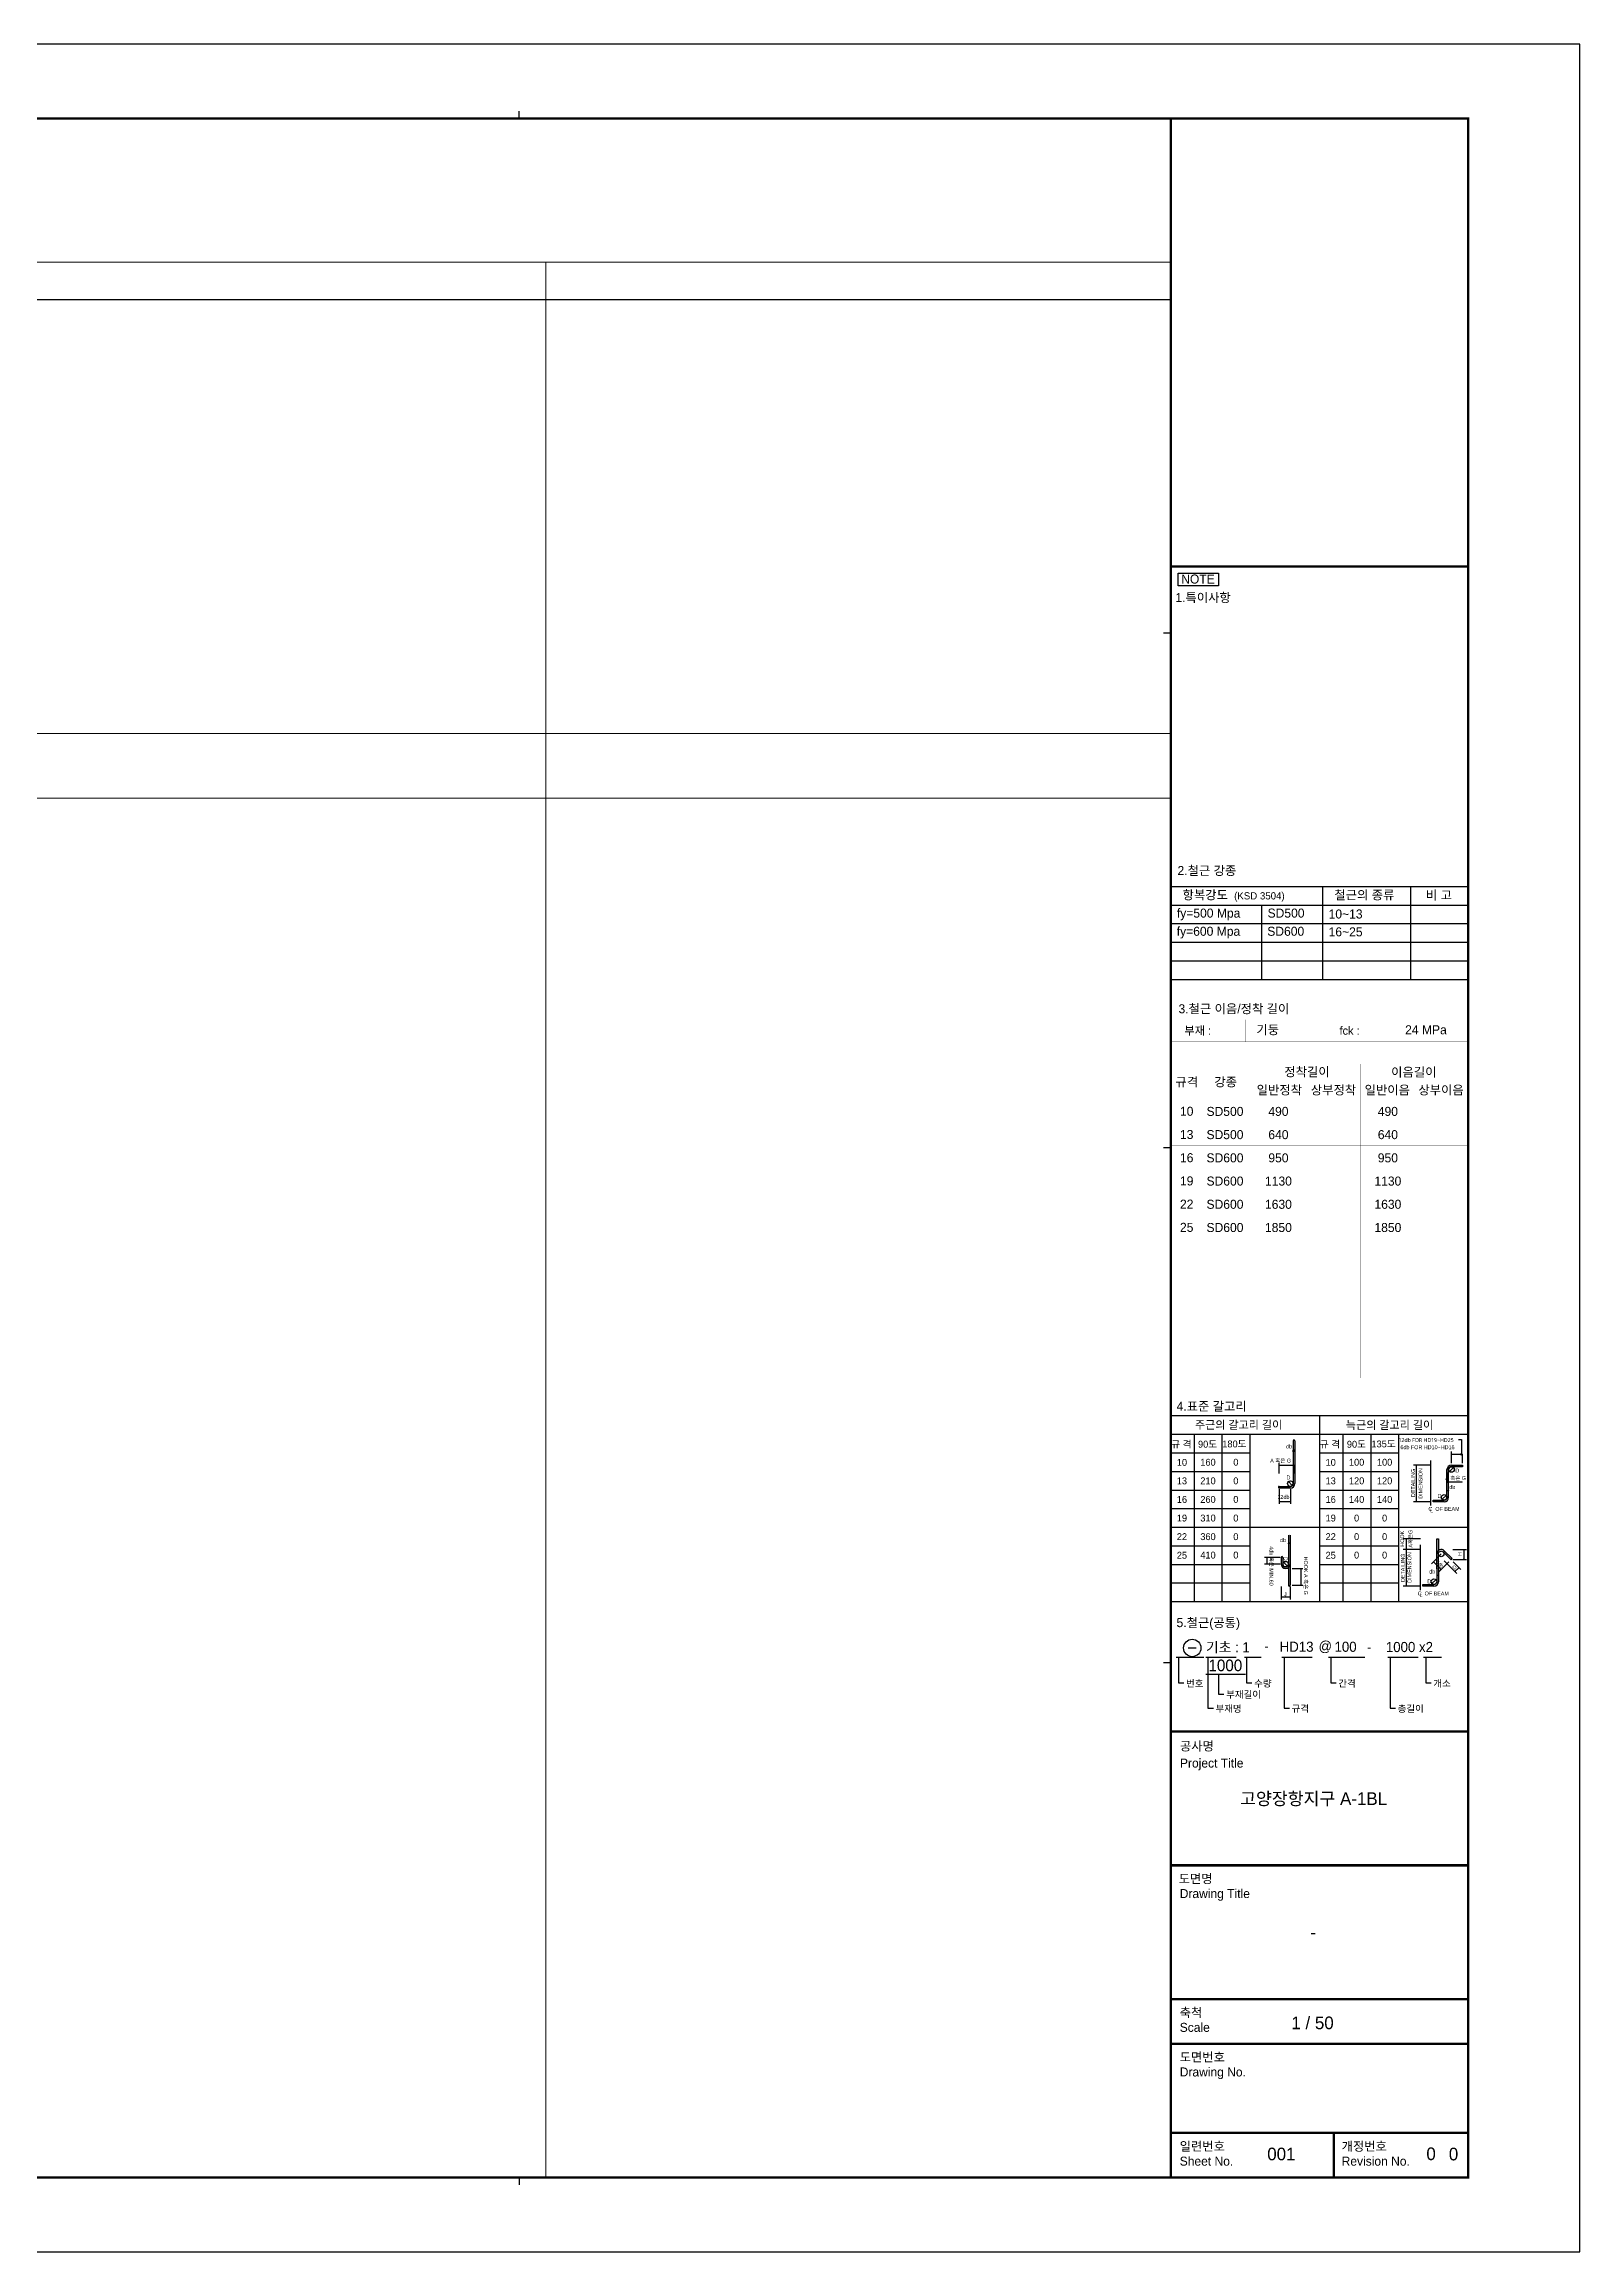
# Model space of a CAD drawing. Header units: millimetres. Extents: x 321717 to 696608, y -514806 to -16026.
# Drawn here: x 509488 to 521864, y -427003 to -409205 of the extents above; entities that cross this region are included whole.
import ezdxf
from ezdxf.enums import TextEntityAlignment as Align

# ---------------------------------------------------------------- set-up
doc = ezdxf.new("R2010")
doc.units = ezdxf.units.MM
doc.header["$LTSCALE"] = 65
doc.layers.get('Defpoints').update_dxf_attribs({"color": 145})
doc.layers.add('LEAD7', color=7, linetype='Continuous')
doc.layers.add('XTITLE', color=22, linetype='Continuous', lineweight=0)
doc.styles.add('ARIAL', font='malgun_0.ttf')
doc.styles.add('HYULL', font='Dotum.ttf')
doc.styles.add('XRebarSheet', font='HMKMRHD.TTF')
doc.dimstyles.new('NDIM', dxfattribs={"dimtxt": 3, "dimasz": 1.5, "dimexe": 2, "dimexo": 2, "dimgap": 1, "dimtad": 1, "dimdec": 0, "dimdsep": 46, "dimlunit": 6, "dimtxsty": 'ARIAL', "dimblk": 'DOT', "dimcen": 1, "dimclrd": 256, "dimclre": 7, "dimclrt": 3, "dimadec": 0, "dimazin": 0, "dimtfac": 1, "dimtdec": 0, "dimtix": 1, "dimtmove": 2, "dimatfit": 3, "dimldrblk": 'DOT', "dimfxl": 8, "dimtvp": 1, "dimtolj": 1, "dimlwd": -1, "dimlwe": -1, "dimarcsym": 0})

# ---------------------------------------------------------------- blocks, each defined once
blk = doc.blocks.new('_Dot')
at = {"color": 0, "linetype": 'ByBlock', "lineweight": -2}
blk.add_line((-0.5, 0), (-1, 0), dxfattribs=at)
at = {"color": 0, "linetype": 'ByBlock', "const_width": 0.5}
blk.add_lwpolyline([(-0.25, 0, 1), (0.25, 0, 1)], format="xyb", close=True, dxfattribs=at)
blk = doc.blocks.new('*D118')
at = {"color": 7, "transparency": 16777216}
for p, q in [((80432, 20451), (80432, 20463)), ((80477, 20451), (80477, 20463))]:
    blk.add_line(p, q, dxfattribs=at)
at = {"transparency": 16777216}
blk.add_line((80433, 20461), (80475, 20461), dxfattribs=at)
at = {"layer": 'Defpoints', "color": 0, "transparency": 16777216}
for p in [(80432, 20449), (80477, 20461), (80477, 20449)]:
    blk.add_point(p, dxfattribs=at)
at = {"transparency": 16777216, "xscale": 1.5, "yscale": 1.5, "zscale": 1.5, "rotation": 180}
blk.add_blockref('_Dot', (80432, 20461), dxfattribs=at)
at = {"transparency": 16777216, "xscale": 1.5, "yscale": 1.5, "zscale": 1.5}
blk.add_blockref('_Dot', (80477, 20461), dxfattribs=at)
blk = doc.blocks.new('*D119')
at = {"color": 7, "transparency": 16777216}
for p, q in [((76172, 19024), (76172, 19045)), ((76217, 19024), (76217, 19045))]:
    blk.add_line(p, q, dxfattribs=at)
at = {"transparency": 16777216}
blk.add_line((76215, 19043), (76174, 19043), dxfattribs=at)
at = {"layer": 'Defpoints', "color": 0, "transparency": 16777216}
for p in [(76172, 19043), (76172, 19022), (76217, 19022)]:
    blk.add_point(p, dxfattribs=at)
at = {"transparency": 16777216, "xscale": 1.5, "yscale": 1.5, "zscale": 1.5, "rotation": 180}
blk.add_blockref('_Dot', (76172, 19043), dxfattribs=at)
at = {"transparency": 16777216, "xscale": 1.5, "yscale": 1.5, "zscale": 1.5}
blk.add_blockref('_Dot', (76217, 19043), dxfattribs=at)
blk = doc.blocks.new('*D120')
at = {"transparency": 16777216}
blk.add_line((80158, 18181), (80199, 18181), dxfattribs=at)
at = {"layer": 'Defpoints', "color": 0, "transparency": 16777216}
for p in [(80156, 18181), (80201, 18181), (80201, 18181)]:
    blk.add_point(p, dxfattribs=at)
at = {"transparency": 16777216, "xscale": 1.5, "yscale": 1.5, "zscale": 1.5, "rotation": 180}
blk.add_blockref('_Dot', (80156, 18181), dxfattribs=at)
at = {"transparency": 16777216, "xscale": 1.5, "yscale": 1.5, "zscale": 1.5}
blk.add_blockref('_Dot', (80201, 18181), dxfattribs=at)
blk = doc.blocks.new('dhs_sheet2e')
h = blk.add_hatch(color=256)
edge = h.paths.add_edge_path()
edge.add_line((76299, 21797), (76299, 20646.2))
edge.add_arc((76224.2, 20646.2), 74.7, -90, 0, ccw=False)
edge.add_line((76224.2, 20571.5), (75925.3, 20571.5))
edge.add_arc((75925.3, 20549.1), 22.4, 90, 270)
edge.add_line((75925.3, 20526.7), (76224.2, 20526.7))
edge.add_arc((76224.2, 20646.2), 119.6, 270, 360)
edge.add_line((76343.8, 20646.2), (76343.8, 21797))
edge.add_arc((76321.4, 21797), 22.4, 0, 180)
blk.add_hatch(color=256).paths.add_polyline_path([(80850.3, 21144.3), (80551.4, 21144.3, 0.4142136), (80431.9, 21024.7), (80431.9, 20621.2), (80431.9, 20277.5, -0.4142136), (80357.1, 20202.7), (80058.2, 20202.7), (80058.2, 20157.9), (80357.1, 20157.9, 0.4142136), (80476.7, 20277.5), (80476.7, 20621.2), (80476.7, 21024.7, -0.4142136), (80551.4, 21099.4), (80850.3, 21099.4)])
h = blk.add_hatch(color=256)
h.paths.add_polyline_path([(76216.8, 18481.2, -0.2277351), (76172, 18387.9), (76172, 17913.3, 1), (76216.8, 17913.3)])
h.paths.add_polyline_path([(76216.8, 19258.4, 1), (76172, 19258.4), (76172, 18481.2, -0.1833618), (76153.2, 18431.7, -0.6790836), (76150.1, 18423.9, -0.2067221), (76146.9, 18425.3, -0.6466922), (76022.6, 18481.2), (76022.6, 18660.6, 1), (75977.7, 18660.6), (75977.7, 18481.2, 1), (76216.8, 18481.2)])
h.paths.add_polyline_path([(76153.2, 18431.7, -0.0300135), (76146.9, 18425.3, 0.2067221), (76150.1, 18423.9, 0.6790836)], flags=17)
h = blk.add_hatch(color=256)
h.paths.add_polyline_path([(80200.9, 19160.1), (80156.1, 19160.1), (80156.1, 18756.6, -0.2277351), (80200.9, 18850)])
h.paths.add_polyline_path([(80156.1, 18756.6), (80156.1, 18353.1), (80156.1, 18009.4, -0.4142136), (80081.4, 17934.7), (79782.5, 17934.7), (79782.5, 17889.8), (80081.4, 17889.8, 0.4142136), (80200.9, 18009.4), (80200.9, 18353.1), (80200.9, 18756.6, -0.6681786), (80328.5, 18809.5), (80539.9, 18598.1), (80571.6, 18629.8), (80360.2, 18841.2, 0.6681786)])
at = {"color": 7}
for p, q in [((55508.9, 57331.7), (55508.9, 57531.5)), ((73013.1, 43498.2), (72813.3, 43498.2)), ((73013.1, 36694), (81003.6, 36694)), ((73013.1, 36194.6), (81003.6, 36194.6)), ((75452.6, 36194.6), (75452.6, 34197)), ((77085.8, 36694), (77085.8, 34197)), ((79453.7, 36694), (79453.7, 34197)), ((73013.1, 35695.2), (81003.6, 35695.2)), ((73013.1, 35195.8), (81003.6, 35195.8)), ((73013.1, 34696.4), (81003.6, 34696.4)), ((73013.1, 34197), (81003.6, 34197)), ((73013.1, 29664.7), (72813.3, 29664.7)), ((80551.4, 21191.6), (80551.4, 21507.4)), ((80850.3, 21191.6), (80850.3, 21435)), ((76343.8, 20916), (76343.8, 21141.7)), ((79996, 21144.3), (79533, 21144.3)), ((80431.9, 20947.5), (80431.9, 20685.3)), ((79996, 20157.9), (79533, 20157.9)), ((79720.2, 19160.1), (79257.5, 19160.1)), ((75953.1, 18660.6), (75532.2, 18660.6)), ((75953.1, 18481.2), (75532.2, 18481.2)), ((79720.2, 18876.2), (79257.5, 18876.2)), ((79720.2, 18876.2), (79257.5, 18876.2)), ((80273.9, 18754.9), (80011.4, 18492.3)), ((80485.3, 18543.5), (80222.7, 18281)), ((80488.8, 18437.8), (80698.5, 18228.1)), ((80591.1, 18876.2), (80958.3, 18876.2)), ((80591.1, 18607.2), (80958.3, 18607.2)), ((80594.5, 18543.5), (80804.2, 18333.8)), ((75977.7, 17876.9), (75977.7, 17530.5)), ((76216.8, 17876.9), (76216.8, 17530.5)), ((76270.6, 18361.7), (76562.3, 18361.7)), ((76270.6, 17913.3), (76562.3, 17913.3)), ((79720.2, 17885.5), (79257.5, 17885.5)), ((73477.6, 16230.5), (73697, 16230.5)), ((73013.1, 15831.2), (72813.3, 15831.2)), ((55508.9, 1997.6), (55508.9, 1797.9))]:
    blk.add_line(p, q, dxfattribs=at)
at = {"color": 7, "ltscale": 2}
for p, q in [((73013.1, 22471.6), (81003.6, 22471.6)), ((73013.1, 21972.2), (81003.6, 21972.2)), ((73637.3, 21972.2), (73637.3, 17477.6)), ((74386.4, 21972.2), (74386.4, 17477.6)), ((75135.6, 21972.2), (75135.6, 17477.6)), ((77008.3, 22471.6), (77008.3, 17477.6)), ((77632.6, 21972.2), (77632.6, 17477.6)), ((78381.7, 21972.2), (78381.7, 17477.6)), ((79130.8, 21972.2), (79130.8, 17477.6)), ((73013.1, 21472.8), (75135.6, 21472.8)), ((77008.3, 21472.8), (79130.8, 21472.8)), ((75135.6, 19475.2), (77008.3, 19475.2)), ((79130.8, 19475.2), (81003.6, 19475.2)), ((73013.1, 17477.6), (81003.6, 17477.6))]:
    blk.add_line(p, q, dxfattribs=at)
for p, q in [((76299, 21797), (76299, 20646.2)), ((76343.8, 21797), (76343.8, 20646.2)), ((80553.3, 21432.5), (80848.4, 21432.5)), ((80742.8, 21835.3), (80817.5, 21835.3)), ((80817.5, 21835.3), (80817.5, 21432.5)), ((79607.9, 21142.4), (79607.9, 20159.8)), ((80431.9, 20277.5), (80431.9, 21024.7)), ((80476.7, 20277.5), (80476.7, 21024.7)), ((80498.6, 20971.9), (80604.3, 21077.5)), ((80551.4, 21144.3), (80850.3, 21144.3)), ((80850.3, 21099.4), (80551.4, 21099.4)), ((80850.3, 21144.3), (80850.3, 21099.4)), ((75925.3, 20571.5), (76224.2, 20571.5)), ((76224.2, 20526.7), (75925.3, 20526.7)), ((76277.1, 20593.4), (76171.4, 20699.1)), ((80058.2, 20202.7), (80357.1, 20202.7)), ((80058.2, 20157.9), (80058.2, 20202.7)), ((80304.3, 20224.6), (80410, 20330.3)), ((80835.3, 20687.8), (80431.9, 20687.8)), ((80357.1, 20157.9), (80058.2, 20157.9)), ((76172, 19258.4), (76172, 18481.2)), ((76216.8, 19258.4), (76216.8, 18481.2)), ((79332.2, 19158.3), (79332.2, 18878.1)), ((75592.1, 18659.1), (75592.1, 18482.7)), ((75977.7, 18660.6), (75977.7, 18481.2)), ((76022.6, 18660.6), (76022.6, 18481.2)), ((76150.1, 18428.4), (76044.4, 18534.1)), ((79332.2, 18874.3), (79332.2, 17887.4)), ((80065.6, 18544), (80274.3, 18335.3)), ((80156.1, 18353.1), (80156.1, 18756.6)), ((80200.9, 18353.1), (80200.9, 18756.6)), ((80328.5, 18809.5), (80539.9, 18598.1)), ((80357.7, 18568.9), (80698.5, 18228.1)), ((80360.2, 18841.2), (80571.6, 18629.8)), ((80539.9, 18598.1), (80571.6, 18629.8)), ((80883.4, 18874.3), (80883.4, 18609.1)), ((76502.4, 18360.2), (76502.4, 17914.8)), ((79782.5, 17889.8), (79782.5, 17934.7)), ((79782.5, 17934.7), (80081.4, 17934.7)), ((80081.4, 17889.8), (79782.5, 17889.8)), ((80028.6, 17956.6), (80134.2, 18062.2)), ((80156.1, 18353.1), (80156.1, 18009.4)), ((80200.9, 18353.1), (80200.9, 18009.4)), ((80749.9, 18385.4), (80646.9, 18282.4)), ((76215.3, 17590.4), (75979.2, 17590.4))]:
    blk.add_line(p, q)
at = {"color": 1}
for p, q in [((76299, 21501), (76299, 21548.4)), ((76342.3, 21546.4), (76300.5, 21546.4)), ((76343.8, 21501), (76343.8, 21548.4)), ((75925.3, 20916), (75925.3, 21199.6)), ((75926.8, 21139.7), (76342.3, 21139.7)), ((75925.3, 20500.1), (75925.3, 20098.9)), ((76224.2, 20500.1), (76224.2, 20098.9)), ((76222.7, 20158.9), (75926.8, 20158.9))]:
    blk.add_line(p, q, dxfattribs=at)
at = {"linetype": 'Continuous'}
for p, q in [((79998.5, 20053.3), (79998.5, 21263.8)), ((79722.7, 17785.2), (79722.7, 18995.8))]:
    blk.add_line(p, q, dxfattribs=at)
at = {"color": 4}
for p, q in [((80156.1, 19160.1), (80200.9, 19160.1)), ((80156.1, 18756.6), (80156.1, 19160.1)), ((80200.9, 19160.1), (80200.9, 18850)), ((76216.8, 18481.2), (76216.8, 17913.3)), ((76172, 18387.9), (76172, 17913.3))]:
    blk.add_line(p, q, dxfattribs=at)
at = {"color": 1, "ltscale": 2}
for p, q in [((73160.8, 15979.6), (73897.2, 15979.6)), ((73217.3, 15979.6), (73217.3, 15288.3)), ((73955, 15979.6), (74769.1, 15979.6)), ((73955, 15525.5), (75020.4, 15525.5)), ((74011.5, 15979.6), (74011.5, 14611.4)), ((74296, 15525.5), (74296, 14991.1)), ((74992, 15979.6), (75438.1, 15979.6)), ((75048.5, 15979.6), (75048.5, 15288.3)), ((75998.4, 15979.6), (76812.5, 15979.6)), ((76054.9, 15979.6), (76054.9, 14611.4)), ((77253.2, 15979.6), (78222.3, 15979.6)), ((77309.7, 15979.6), (77309.7, 15288.3)), ((78846.9, 15979.6), (79661, 15979.6)), ((78903.4, 15979.6), (78903.4, 14611.4)), ((79804.8, 15979.6), (80281.2, 15979.6)), ((79861.3, 15979.6), (79861.3, 15288.3)), ((73217.3, 15288.3), (73361.3, 15288.3)), ((74296, 14991.1), (74440, 14991.1)), ((75048.5, 15288.3), (75192.5, 15288.3)), ((77309.7, 15288.3), (77453.7, 15288.3)), ((79861.3, 15288.3), (80005.3, 15288.3)), ((74011.5, 14611.4), (74155.5, 14611.4)), ((76054.9, 14611.4), (76198.9, 14611.4)), ((78903.4, 14611.4), (79047.4, 14611.4))]:
    blk.add_line(p, q, dxfattribs=at)
at = {"color": 30}
for p, q in [((73013.1, 6791.9), (81003.6, 6791.9)), ((73013.1, 5593.3), (81003.6, 5593.3)), ((73013.1, 3196.2), (81003.6, 3196.2))]:
    blk.add_line(p, q, dxfattribs=at)
at = {"color": 7}
for points in [[(84000, 0), (84000, 59329.4), (0, 59329.4), (0, 0)], [(73208.2, 45108.5), (74292.8, 45108.5), (74292.8, 44775), (73208.2, 44775)]]:
    blk.add_lwpolyline(points, close=True, dxfattribs=at)
at = {"color": 30, "const_width": 64.9}
blk.add_lwpolyline([(81003.6, 57331.7), (2996.4, 57331.7), (2996.4, 1997.6), (81003.6, 1997.6)], close=True, dxfattribs=at)
at = {"color": 30}
for points, const_width in [([(73013.1, 1997.6), (73013.1, 57331.7)], 64.9), ([(73013.1, 45291.6), (81003.6, 45291.6)], 64.9), ([(73013.1, 37482.7), (81003.6, 37482.7)], 1.25), ([(73013.1, 13983.4), (81003.6, 13983.4)], 64.9), ([(73013.1, 10387.6), (81003.6, 10387.6)], 64.9), ([(73013.1, 6791.9), (81003.6, 6791.9)], 64.9), ([(73013.1, 5593.3), (81003.6, 5593.3)], 64.9), ([(73013.1, 3196.2), (81003.6, 3196.2)], 64.9), ([(77390.2, 1997.6), (77390.2, 3196.2)], 64.9)]:
    blk.add_lwpolyline(points, dxfattribs=dict(at, const_width=const_width))
at = {"ltscale": 2, "const_width": 1.25}
for points in [[(73013.1, 36694), (73013.1, 34197)], [(81003.6, 36694), (81003.6, 34197)], [(73013.1, 33114.4), (73013.1, 32518)], [(81003.6, 32518), (81003.6, 33114.4)], [(73013.1, 31595.4), (73013.1, 23480)], [(81003.6, 23480), (81003.6, 31595.4)]]:
    blk.add_lwpolyline(points, dxfattribs=at)
at = {"color": 7, "const_width": 1.25}
for points in [[(73013.1, 33114.4), (81003.6, 33114.4)], [(75010.7, 32518), (75010.7, 33114.4)], [(77008.3, 33114.4), (77008.3, 32518)], [(79005.9, 32518), (79005.9, 33114.4)], [(73013.1, 32518), (81003.6, 32518)], [(73013.1, 31920), (81003.6, 31920)], [(73839.2, 31920), (73839.2, 23480)], [(75231.7, 31920), (75231.7, 23480)], [(75231.7, 31445.6), (81003.6, 31445.6)], [(76674.7, 31445.6), (76674.7, 23480)], [(78117.6, 31920), (78117.6, 23480)], [(79560.6, 31445.6), (79560.6, 23480)], [(73013.1, 30971.1), (81003.6, 30971.1)], [(73013.1, 30346.9), (81003.6, 30346.9)], [(73013.1, 29722.6), (81003.6, 29722.6)], [(73013.1, 29098.3), (81003.6, 29098.3)], [(73013.1, 28474.1), (81003.6, 28474.1)], [(73013.1, 27849.8), (81003.6, 27849.8)], [(73013.1, 27225.6), (81003.6, 27225.6)], [(73013.1, 26601.3), (81003.6, 26601.3)], [(73013.1, 25977.1), (81003.6, 25977.1)], [(73013.1, 25352.8), (81003.6, 25352.8)], [(73013.1, 24728.5), (81003.6, 24728.5)], [(73013.1, 24104.3), (81003.6, 24104.3)], [(73013.1, 23480), (81003.6, 23480)]]:
    blk.add_lwpolyline(points, dxfattribs=at)
at = {"color": 7, "ltscale": 2, "const_width": 1.25}
blk.add_lwpolyline([(77008.3, 32518), (77008.3, 33114.4)], dxfattribs=at)
at = {"color": 1, "ltscale": 2, "const_width": 1.87}
for points in [[(79725.1, 2916.8), (79725.1, 2355), (80286.9, 2355), (80286.9, 2916.8), (79725.1, 2916.8)], [(80321.3, 2916.8), (80321.3, 2355), (80883.1, 2355), (80883.1, 2916.8), (80321.3, 2916.8)]]:
    blk.add_lwpolyline(points, dxfattribs=at)
for centre, radius in [((80817.5, 21432.5), 22.4), ((80817.5, 21432.5), 11.2), ((80551.4, 21024.7), 74.7), ((80498.6, 20971.9), 4.48), ((80604.3, 21077.5), 4.48), ((76171.4, 20699.1), 4.48), ((76277.1, 20593.4), 4.48), ((80357.1, 20277.5), 74.7), ((80304.3, 20224.6), 4.48), ((80410, 20330.3), 4.48), ((76044.4, 18534.1), 4.48), ((76150.1, 18428.4), 4.48), ((80275.7, 18756.6), 74.7), ((80081.4, 18009.4), 74.7), ((80028.6, 17956.6), 4.48), ((80134.2, 18062.2), 4.48)]:
    blk.add_circle(centre, radius)
at = {"color": 4}
for centre in [(76224.2, 20646.2), (76097.3, 18481.2)]:
    blk.add_circle(centre, 74.7, dxfattribs=at)
at = {"color": 7, "linetype": 'Continuous'}
blk.add_circle((73588.4, 16228.7), 234.1, dxfattribs=at).dxf.unprotected_set("ltscale", 0)
for centre, radius, start, end in [((76321.4, 21797), 22.4, 0, 180), ((80551.4, 21024.7), 119.6, 90, 180), ((80551.4, 21024.7), 74.7, 90, 180), ((75925.3, 20549.1), 22.4, 90, 270), ((76224.2, 20646.2), 119.6, 270, 0), ((76224.2, 20646.2), 74.7, 270, 0), ((80357.1, 20277.5), 74.7, 270, 0), ((80357.1, 20277.5), 119.6, 270, 0), ((76000.1, 18660.6), 22.4, 0, 180), ((76097.3, 18481.2), 119.6, 180, 0), ((76097.3, 18481.2), 74.7, 180, 0), ((80275.7, 18756.6), 119.6, 45, 180), ((80081.4, 18009.4), 119.6, 270, 0), ((80081.4, 18009.4), 74.7, 270, 0)]:
    blk.add_arc(centre, radius, start, end)
at = {"color": 4}
blk.add_arc((76194.4, 17913.3), 22.4, 180, 0, dxfattribs=at)
at = {"color": 1, "rotation": 180}
for p, xscale, yscale, zscale in [((76299, 21546.4), 1.5, 1.5, 1.5), ((75925.3, 21139.7), 11.98573127229489, 11.98573127229489, 11.98573127229489), ((75925.3, 20158.9), 11.98573127229489, 11.98573127229489, 11.98573127229489)]:
    blk.add_blockref('_Dot', p, dxfattribs=dict(at, xscale=xscale, yscale=yscale, zscale=zscale))
at = {"color": 1}
for p, xscale, yscale, zscale in [((76343.8, 21546.4), 1.5, 1.5, 1.5), ((76343.8, 21139.7), 1.498216409036861, 1.498216409036861, 1.498216409036861), ((76224.2, 20158.9), 11.98573127229489, 11.98573127229489, 11.98573127229489)]:
    blk.add_blockref('_Dot', p, dxfattribs=dict(at, xscale=xscale, yscale=yscale, zscale=zscale))
for p, xscale, yscale, zscale, rotation in [((80551.4, 21432.5), 14.98216409036861, 14.98216409036861, 14.98216409036861, 180), ((79607.9, 21144.3), 14.98216409036861, 14.98216409036861, 14.98216409036861, 90), ((79607.9, 20157.9), 14.98216409036861, 14.98216409036861, 14.98216409036861, 270), ((80431.9, 20687.8), 14.98216409036861, 14.98216409036861, 14.98216409036861, 180), ((79332.2, 19160.1), 14.98216409036861, 14.98216409036861, 14.98216409036861, 90), ((75592.1, 18660.6), 11.98573127229489, 11.98573127229489, 11.98573127229489, 90), ((75592.1, 18481.2), 11.98573127229489, 11.98573127229489, 11.98573127229489, 270), ((79332.2, 18876.2), 14.98216409036861, 14.98216409036861, 14.98216409036861, 90), ((79332.2, 18876.2), 1.872770511296076, 1.872770511296076, 1.872770511296076, 270), ((80064, 18545), 14.98216409036862, 14.98216409036862, 14.98216409036862, 135.0000000000825), ((80751.2, 18386.8), 14.98216409036861, 14.98216409036861, 14.98216409036861, 45.00000000025246), ((80883.4, 18876.2), 14.98216409036861, 14.98216409036861, 14.98216409036861, 90), ((80883.4, 18607.2), 14.98216409036861, 14.98216409036861, 14.98216409036861, 270), ((76502.4, 18361.7), 11.98573127229489, 11.98573127229489, 11.98573127229489, 90), ((76502.4, 17913.3), 11.98573127229489, 11.98573127229489, 11.98573127229489, 270), ((79332.2, 17885.5), 14.98216409036861, 14.98216409036861, 14.98216409036861, 270), ((80275.7, 18333.9), 14.98216409036862, 14.98216409036862, 14.98216409036862, 315.0000000000825), ((80645.5, 18281.1), 14.98216409036861, 14.98216409036861, 14.98216409036861, 225.0000000002524), ((75977.7, 17590.4), 11.98573127229489, 11.98573127229489, 11.98573127229489, 180)]:
    blk.add_blockref('_Dot', p, dxfattribs=dict(xscale=xscale, yscale=yscale, zscale=zscale, rotation=rotation))
for p, xscale, yscale, zscale in [((80850.3, 21432.5), 1.872770511296076, 1.872770511296076, 1.872770511296076), ((80850.3, 20687.8), 14.98216409036861, 14.98216409036861, 14.98216409036861), ((76216.8, 17590.4), 11.98573127229489, 11.98573127229489, 11.98573127229489)]:
    blk.add_blockref('_Dot', p, dxfattribs=dict(xscale=xscale, yscale=yscale, zscale=zscale))
at = {"color": 7, "style": 'XRebarSheet'}
for s, height, p in [('1.특이사항', 242.71, (73135.9, 44335.3)), ('NOTE', 242.71, (73292, 44833.7)), ('2.철근 강종', 242.71, (73193, 37000.1)), ('3.철근 이음/정착 길이', 242.711, (73219.2, 33284.8)), ('4.표준 갈고리', 242.71, (73168.2, 22602.8)), ('5.철근(공통)', 242.71, (73167, 16788))]:
    blk.add_text(s, height=height, dxfattribs=at).set_placement(p)
at = {"color": 3}
for s, height, style, p in [('항복강도', 242.71, 'XRebarSheet', (73329, 36346.4)), ('(KSD 3504)', 194.17, 'XRebarSheet', (74714.3, 36344.3)), ('철근의 종류', 242.71, 'XRebarSheet', (77406.6, 36345.3)), ('비 고', 242.71, 'XRebarSheet', (79864.2, 36338.4)), ('부재 :', 220, 'XRebarSheet', (73378.9, 32707.9)), ('fck :', 220, 'XRebarSheet', (77546.2, 32707.9)), ('규격', 242.71, 'XRebarSheet', (73138.4, 31320.7)), ('강종', 242.71, 'XRebarSheet', (74182, 31320.7)), ('주근의 갈고리 길이', 217.47, 'XRebarSheet', (73661.6, 22115.7)), ('늑근의 갈고리 길이', 217.47, 'XRebarSheet', (77716.4, 22111.4)), ('규 격', 184.85, 'XRebarSheet', (73024.7, 21609.3)), ('90도', 184.85, 'XRebarSheet', (73743.9, 21612.7)), ('180도', 184.85, 'XRebarSheet', (74396.5, 21618.3)), ('규 격', 184.85, 'XRebarSheet', (77015.8, 21609.3)), ('90도', 184.85, 'XRebarSheet', (77741.9, 21610.8)), ('135도', 184.85, 'XRebarSheet', (78402.8, 21618.5)), ('기초 : 1', 271.84, 'HYULL', (73958.2, 16112.5)), ('-', 271.8, 'HYULL', (75524.6, 16143.6)), ('HD13', 271.84, 'HYULL', (75937.6, 16126.4)), ('@', 271.8, 'HYULL', (76981.9, 16143.6)), ('100', 271.84, 'HYULL', (77410.5, 16124.9)), ('-', 271.8, 'HYULL', (78283.3, 16120.3)), ('1000 x2', 271.84, 'HYULL', (78789.8, 16118.6)), ('번호', 181.22, 'XRebarSheet', (73421.4, 15184.8)), ('부재길이', 181.22, 'XRebarSheet', (74500.1, 14887.6)), ('수량', 181.22, 'XRebarSheet', (75252.6, 15184.8)), ('간격', 181.22, 'XRebarSheet', (77513.8, 15184.8)), ('개소', 181.22, 'XRebarSheet', (80065.4, 15184.8)), ('부재명', 181.22, 'XRebarSheet', (74215.6, 14507.8)), ('규격', 181.22, 'XRebarSheet', (76259, 14507.8)), ('총길이', 181.22, 'XRebarSheet', (79107.5, 14507.8))]:
    blk.add_text(s, height=height, dxfattribs=dict(at, style=style)).set_placement(p)
for s, height, style, p in [('db', 104.88, 'HYULL', (76110.6, 21591.3)), ('12db FOR HD19~HD25', 104.875, 'ARIAL', (79128.8, 21763.4)), ('6db FOR HD10~HD16', 104.875, 'HYULL', (79181.1, 21570.1)), ('A 혹은 G', 104.88, 'HYULL', (75682.6, 21210.1)), ('D', 104.9, 'HYULL', (76121.8, 20758.8)), ('A 혹은 G', 104.88, 'HYULL', (80384, 20740.7)), ('D', 104.9, 'HYULL', (80656, 20944.7)), ('12db', 104.88, 'HYULL', (75877.3, 20236.3)), ('D', 104.9, 'HYULL', (80177.8, 20262.8)), ('db', 104.88, 'HYULL', (80494.6, 20497.1)), ('C  OF BEAM', 104.88, 'HYULL', (79933.3, 19912.7)), ('L', 104.9, 'HYULL', (79978.2, 19870.3)), ('db', 104.88, 'HYULL', (75947.2, 19073.7)), ('D', 104.9, 'HYULL', (79902.1, 17964.6)), ('db', 104.88, 'HYULL', (79955.9, 18229.1)), ('J', 104.9, 'HYULL', (76052.4, 17620.3)), ('C  OF BEAM', 104.88, 'HYULL', (79646.6, 17640.3)), ('L', 104.9, 'HYULL', (79691.4, 17597.9))]:
    blk.add_text(s, height=height, dxfattribs=dict(style=style)).set_placement(p)
at = {"style": 'HYULL'}
for s, height, rotation, p in [('DETAILING', 104.88, 90, (79572.8, 20283)), ('DIMENSION', 104.88, 90, (79773.2, 20238.9)), ('HOOK', 104.88, 90, (79280.6, 18949.8)), ('A혹은G', 104.88, 90, (79503.2, 18925.5)), ('4db 혹은 MIN.60', 104.875, 270, (75662.8, 18959.9)), ('D', 104.9, 270, (76045.4, 18676.8)), ('HOOK A 혹은 G', 104.875, 270, (76588.8, 18683)), ('DETAILING', 104.88, 90, (79297.1, 18001.8)), ('DIMENSION', 104.88, 90, (79475.3, 17979.8)), ('H', 104.9, 90, (80828.6, 18696.9))]:
    blk.add_text(s, height=height, rotation=rotation, dxfattribs=at).set_placement(p)
at = {"style": 'HYULL', "width": 0.8}
for s, height, rotation, p in [('6db', 104.88, 315, (80113.5, 18528.3)), ('D', 104.9, 45, (80638.1, 18324.3))]:
    blk.add_text(s, height=height, rotation=rotation, dxfattribs=at).set_placement(p)
at = {"color": 3, "linetype": 'Continuous', "style": 'HYULL'}
e = blk.add_text('1000', height=312.13, dxfattribs=at)
e.set_placement((74023.5, 15760.5), align=Align.MIDDLE_LEFT)
e.dxf.unprotected_set("ltscale", 0)
at = {"color": 7, "style": 'XRebarSheet'}
for s, height, p in [('공사명', 241.63, (73259, 13591.6)), ('Project Title', 241.632, (73259, 13135.1)), ('도면명', 241.63, (73225, 10028.1)), ('Drawing Title', 241.632, (73252.8, 9628.5)), ('축척', 241.63, (73252.8, 6432.3)), ('Scale', 241.63, (73252.8, 6032.8)), ('도면번호', 241.63, (73252.8, 5233.8)), ('Drawing No.', 241.632, (73252.8, 4834.2)), ('일련번호', 241.63, (73252.8, 2836.6)), ('개정번호', 241.63, (77602.3, 2836.6)), ('Sheet No.', 241.63, (73252.8, 2437.1)), ('Revision No.', 241.632, (77602.3, 2437.1))]:
    blk.add_text(s, height=height, dxfattribs=at).set_placement(p, align=Align.MIDDLE_LEFT)
for base, p1, p2, picture, middle in [((80476.7, 20461.4), (80431.9, 20449.3), (80476.7, 20449.3), '*D118', (80454.3, 20461.4)), ((76172, 19043.3), (76216.8, 19021.8), (76172, 19021.8), '*D119', (76194.4, 19043.3)), ((80200.9, 18181.3), (80156.1, 18181.3), (80200.9, 18181.3), '*D120', (80178.5, 18181.3))]:
    dim = blk.add_linear_dim(base=base, p1=p1, p2=p2, text=' ', dimstyle='NDIM')
    dim.commit()
    dim.dimension.update_dxf_attribs({"geometry": picture, "text_midpoint": middle})
blk = doc.blocks.new('zdfgarse')
at = {"color": 7, "ltscale": 2}
for p, q in [((18253, 5243), (18784, 5243)), ((19252, 5243), (19783, 5243)), ((18253, 5118), (18784, 5118)), ((19252, 5118), (19783, 5118)), ((18253, 4994), (18784, 4994)), ((19252, 4994), (19783, 4994)), ((18253, 4869), (18784, 4869)), ((19252, 4869), (19783, 4869)), ((18253, 4744), (18784, 4744)), ((18253, 4619), (18784, 4619)), ((19252, 4744), (19783, 4744)), ((19252, 4619), (19783, 4619)), ((18253, 4494), (18784, 4494)), ((19252, 4494), (19783, 4494))]:
    blk.add_line(p, q, dxfattribs=at)
at = {"color": 255, "xscale": 0.25, "yscale": 0.25, "zscale": 0.25}
blk.add_blockref('dhs_sheet2e', (0, 0), dxfattribs=at)
at = {"color": 3, "style": 'XRebarSheet'}
for s, height, p in [('fy=600 Mpa', 60.7, (18293, 8842)), ('fy=500 Mpa', 60.7, (18294, 8964)), ('SD600', 60.7, (18901, 8842)), ('SD500', 60.7, (18903, 8964)), ('10~13', 60.7, (19313, 8958)), ('16~25', 60.7, (19313, 8838)), ('기둥', 60.7, (18828, 8180)), ('24 MPa', 60.7, (19827, 8180)), ('001', 84.9, (18901, 615))]:
    blk.add_text(s, height=height, dxfattribs=at).set_placement(p)
for s, height, p in [('정착길이', 60.7, (19168, 7928)), ('이음길이', 60.7, (19885, 7926)), ('일반정착', 60.7, (18982, 7806)), ('상부정착', 60.7, (19346, 7806)), ('일반이음', 60.7, (19707, 7806)), ('상부이음', 60.7, (20068, 7806)), ('10', 60.7, (18360, 7663)), ('SD500', 60.7, (18617, 7662)), ('490', 60.7, (18976, 7662)), ('490', 60.7, (19711, 7662)), ('13', 60.7, (18360, 7507)), ('SD500', 60.7, (18617, 7506)), ('640', 60.7, (18976, 7506)), ('640', 60.7, (19711, 7506)), ('16', 60.7, (18360, 7351)), ('SD600', 60.7, (18617, 7350)), ('950', 60.7, (18976, 7350)), ('950', 60.7, (19711, 7350)), ('19', 60.7, (18360, 7195)), ('SD600', 60.7, (18617, 7194)), ('1130', 60.7, (18976, 7194)), ('1130', 60.7, (19711, 7194)), ('22', 60.7, (18360, 7039)), ('SD600', 60.7, (18617, 7038)), ('1630', 60.7, (18976, 7038)), ('1630', 60.7, (19711, 7038)), ('25', 60.7, (18360, 6883)), ('SD600', 60.7, (18617, 6882)), ('1850', 60.7, (18976, 6882)), ('1850', 60.7, (19711, 6882)), ('10', 46.2, (18328, 5304)), ('13', 46.2, (18328, 5180)), ('210', 46.2, (18503, 5180)), ('160', 46.2, (18503, 5305)), ('0', 46.2, (18690, 5305)), ('0', 46.2, (18690, 5180)), ('10', 46.2, (19327, 5304)), ('13', 46.2, (19327, 5180)), ('100', 46.2, (19501, 5305)), ('120', 46.2, (19501, 5180)), ('100', 46.2, (19689, 5305)), ('120', 46.2, (19689, 5180)), ('16', 46.2, (18328, 5055)), ('260', 46.2, (18503, 5055)), ('0', 46.2, (18690, 5055)), ('16', 46.2, (19327, 5055)), ('140', 46.2, (19501, 5055)), ('140', 46.2, (19689, 5055)), ('19', 46.2, (18328, 4930)), ('310', 46.2, (18503, 4930)), ('0', 46.2, (18690, 4930)), ('19', 46.2, (19327, 4930)), ('0', 46.2, (19501, 4930)), ('0', 46.2, (19689, 4930)), ('22', 46.2, (18328, 4805)), ('360', 46.2, (18503, 4805)), ('0', 46.2, (18690, 4805)), ('22', 46.2, (19327, 4805)), ('0', 46.2, (19501, 4805)), ('0', 46.2, (19689, 4805)), ('25', 46.2, (18328, 4680)), ('410', 46.2, (18503, 4681)), ('0', 46.2, (18690, 4681)), ('25', 46.2, (19327, 4680)), ('0', 46.2, (19501, 4681)), ('0', 46.2, (19689, 4681))]:
    blk.add_text(s, height=height, dxfattribs=at).set_placement(p, align=Align.MIDDLE_CENTER)
for s, p in [('고양장항지구 A-1BL', (19212, 3046)), ('-', (19209, 2147)), ('1 / 50', (19205, 1540)), ('0', (20001, 659)), ('0', (20152, 657))]:
    blk.add_text(s, height=85, dxfattribs=at).set_placement(p, align=Align.MIDDLE)

msp = doc.modelspace()

# ---------------------------------------------------------------- linework, layer by layer
at = {"layer": 'LEAD7'}
msp.add_line((518567.5, -411265.7), (497562.5, -411265.7), dxfattribs=at)
at = {"layer": 'XTITLE', "color": 3, "ltscale": 2}
for p, q in [((497562.5, -410962.9), (518567.5, -410962.9)), ((497562.5, -414762.9), (518567.5, -414762.9)), ((498418.3, -415283.2), (518567.5, -415283.2))]:
    msp.add_line(p, q, dxfattribs=at)
msp.add_lwpolyline([(513530.2, -410962.9), (513530.2, -426404)], dxfattribs=at)

# ---------------------------------------------------------------- block references
at = {"xscale": 1.199999996698919, "yscale": 1.199999996698919, "zscale": 1.199999996698919}
msp.add_blockref('zdfgarse', (496663.6, -427003.3), dxfattribs=at)

doc.saveas('drawing.dxf')
